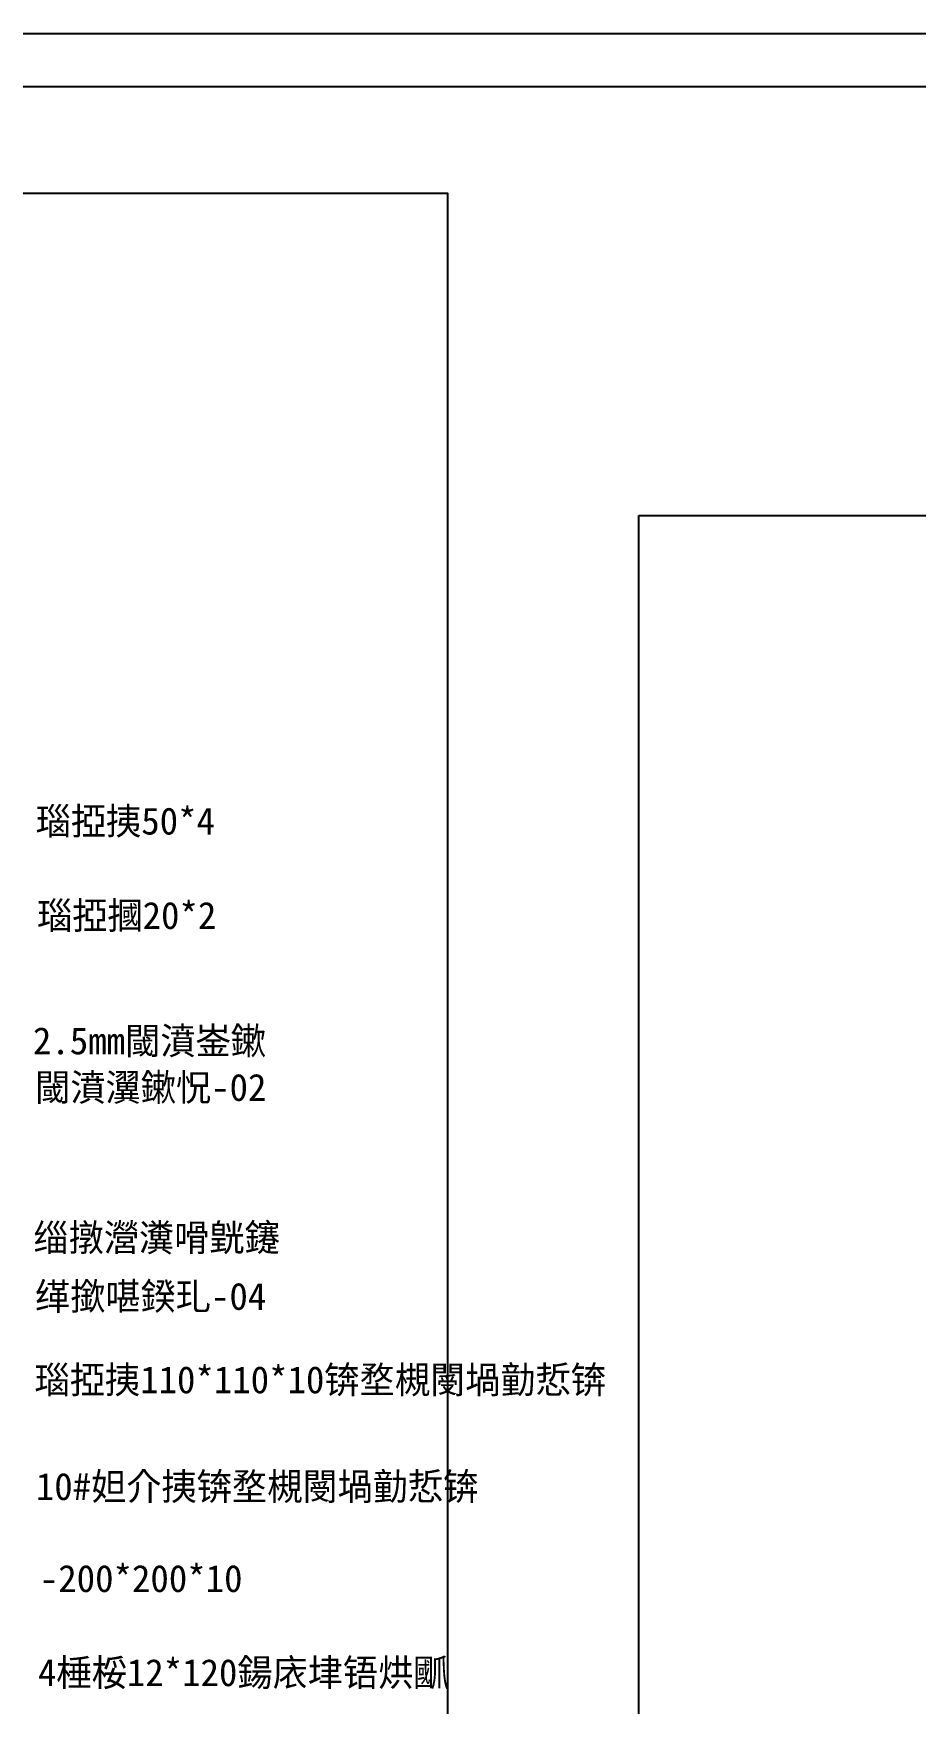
# Model space of a CAD drawing. Header units: metres. Extents: x -1248372 to 1254666, y -4709 to 22932.
# Drawn here: x 1248714 to 1249301, y 16901 to 18011 of the extents above; entities that cross this region are included whole.
import ezdxf

# ---------------------------------------------------------------- set-up
doc = ezdxf.new("R2010")
doc.units = ezdxf.units.M
doc.layers.add('FRAME', color=1, linetype='Continuous')
doc.layers.add('u鐜荤拑', color=113, linetype='Continuous')

msp = doc.modelspace()

# ---------------------------------------------------------------- linework, layer by layer
msp.add_lwpolyline([(1247432.96, 17975.65), (1250273.06, 17975.65), (1250273.06, 15946.36), (1247432.96, 15946.36)], close=True)
at = {"layer": 'FRAME'}
msp.add_lwpolyline([(1247338.42, 18011.01), (1250308.42, 18011.01), (1250308.42, 15911.01), (1247338.42, 15911.01)], close=True, dxfattribs=at)
at = {"layer": 'u鐜荤拑'}
for points in [[(1247599.35, 17904.77), (1248989.59, 17904.77), (1248989.59, 16531.21), (1247599.35, 16531.21)], [(1249116.77, 17690.6), (1250189.92, 17690.6), (1250189.92, 16563.56), (1249116.77, 16563.56)]]:
    msp.add_lwpolyline(points, close=True, dxfattribs=at)

# ---------------------------------------------------------------- texts
at = {"layer": 'u鐜荤拑', "char_height": 18, "attachment_point": 1}
for s, insert in [('瑙掗挗50*4', (1248715.97, 17496.62)), ('瑙掗摑20*2', (1248716.87, 17433.87)), ('2.5mm閾濆崟鏉', (1248714.18, 17350.58)), ('閾濆瀷鏉怳-02', (1248715.6, 17319.63)), ('缁撴瀯瀵嗗皝鑳', (1248714.43, 17219.77)), ('缂撳啿鍨玌-04', (1248715.51, 17180.76)), ('瑙掗挗110*110*10锛堥槻閿堝勭悊锛', (1248715.22, 17125.31)), ('10#妲介挗锛堥槻閿堝勭悊锛', (1248716.11, 17054.4)), ('-200*200*10', (1248718.77, 16993.25)), ('4棰桵12*120鍚庡垏铻烘爴', (1248717.54, 16930.71))]:
    msp.add_mtext(s, dxfattribs=dict(at, insert=insert))

doc.saveas('drawing.dxf')
